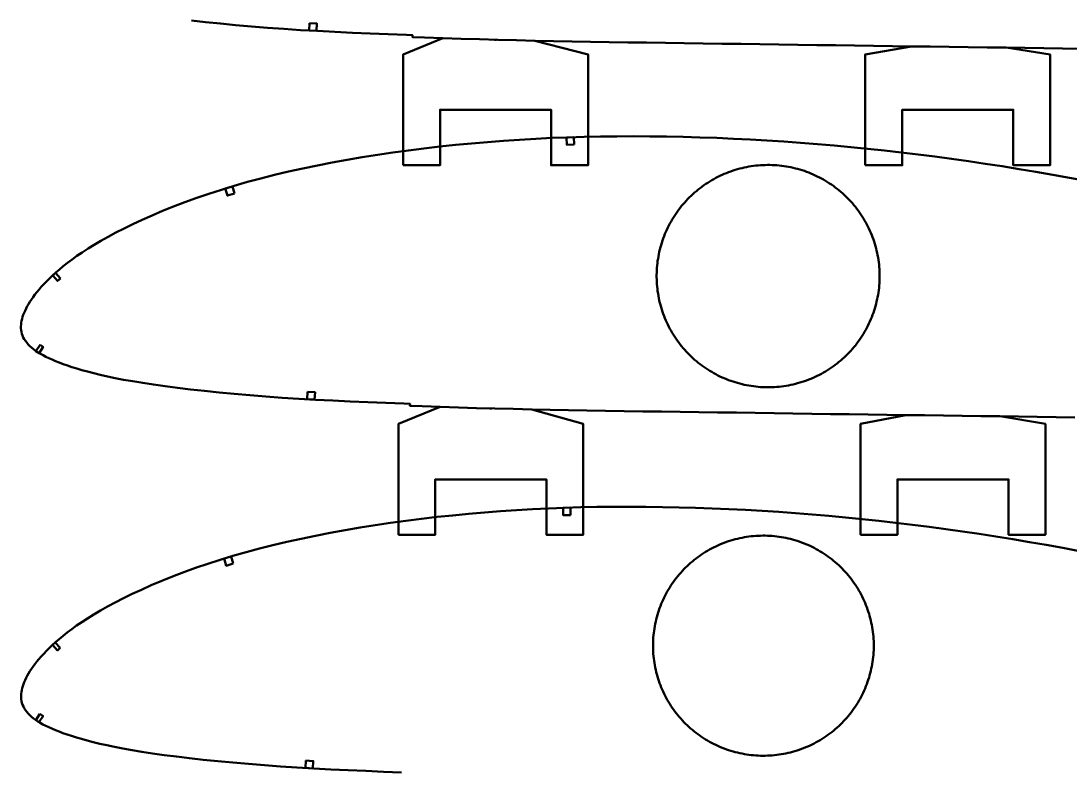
# Model space of a CAD drawing. Header units: metres. Extents: x -32 to 1074, y -15727 to -24.
# Drawn here: x -2 to 566, y -1968 to -1562 of the extents above; entities that cross this region are included whole.
import ezdxf

# ---------------------------------------------------------------- set-up
doc = ezdxf.new("R2010")
doc.units = ezdxf.units.M
doc.layers.add('Layer', color=7, linetype='Continuous', lineweight=50)

msp = doc.modelspace()

# ---------------------------------------------------------------- linework, layer by layer
at = {"layer": 'Layer', "color": 1}
for p, q in [((255, -1572.08), (255, -1572.58)), ((505, -1576), (505, -1576.5)), ((252.43, -1771.6), (252.43, -1772.1)), ((502.43, -1775.52), (502.43, -1776.02))]:
    msp.add_line(p, q, dxfattribs=at)
at = {"layer": 'Layer'}
for points in [[(90.53, -1561.69), (98.11, -1562.52), (106.08, -1563.32), (114.37, -1564.11), (122.89, -1564.87), (131.59, -1565.58), (140.43, -1566.23), (149.43, -1566.81), (158.63, -1567.33), (168, -1567.82), (177.5, -1568.27), (187.13, -1568.69), (196.88, -1569.09), (206.72, -1569.47), (210.03, -1569.59), (209.99, -1570.64), (216.58, -1570.89), (226.47, -1571.24), (236.37, -1571.57), (246.29, -1571.85), (256.26, -1572.12), (266.27, -1572.37), (276.3, -1572.61), (286.33, -1572.83), (296.34, -1573.03), (306.37, -1573.2), (316.45, -1573.35), (326.58, -1573.5), (336.72, -1573.65), (346.9, -1573.8), (357.08, -1573.95), (367.29, -1574.09), (377.52, -1574.23), (387.76, -1574.37), (398, -1574.51), (408.25, -1574.66), (418.49, -1574.81), (428.72, -1574.96), (438.96, -1575.09), (449.2, -1575.23), (459.44, -1575.36), (469.69, -1575.5), (479.93, -1575.65), (490.17, -1575.8), (500.41, -1575.94), (510.65, -1576.07), (520.89, -1576.2), (531.12, -1576.33), (541.33, -1576.47), (551.54, -1576.62), (561.75, -1576.78), (571.95, -1576.94)], [(90.53, -1561.69), (98.11, -1562.52), (106.08, -1563.32), (114.37, -1564.11), (122.89, -1564.87), (131.59, -1565.58), (140.43, -1566.23), (149.43, -1566.81), (158.63, -1567.33), (168, -1567.82), (177.5, -1568.27), (187.13, -1568.69), (196.88, -1569.09), (206.72, -1569.47), (210.03, -1569.59), (209.99, -1570.64), (216.58, -1570.89), (226.47, -1571.24), (236.37, -1571.57), (246.29, -1571.85), (256.26, -1572.12), (266.27, -1572.37), (276.3, -1572.61), (286.33, -1572.83), (296.34, -1573.03), (306.37, -1573.2), (316.45, -1573.35), (326.58, -1573.5), (336.72, -1573.65), (346.9, -1573.8), (357.08, -1573.95), (367.29, -1574.09), (377.52, -1574.23), (387.76, -1574.37), (398, -1574.51), (408.25, -1574.66), (418.49, -1574.81), (428.72, -1574.96), (438.96, -1575.09), (449.2, -1575.23), (459.44, -1575.36), (469.69, -1575.5), (479.93, -1575.65), (490.17, -1575.8), (500.41, -1575.94), (510.65, -1576.07), (520.89, -1576.2), (531.12, -1576.33), (541.33, -1576.47), (551.54, -1576.62), (561.75, -1576.78), (571.95, -1576.94)], [(154.31, -1563.08), (158.3, -1563.31), (158.08, -1567.3), (154.08, -1567.07), (154.31, -1563.08)], [(574.53, -1648.45), (565.47, -1646.77), (556.38, -1645.14), (547.28, -1643.56), (538.16, -1642.03), (529.05, -1640.56), (519.93, -1639.15), (510.82, -1637.8), (501.72, -1636.52), (492.63, -1635.29), (483.53, -1634.13), (474.45, -1633.03), (465.36, -1632), (456.28, -1631.03), (447.21, -1630.13), (438.13, -1629.29), (429.06, -1628.52), (419.99, -1627.81), (410.9, -1627.17), (401.82, -1626.6), (392.73, -1626.09), (383.66, -1625.64), (374.6, -1625.25), (365.54, -1624.94), (356.5, -1624.69), (347.48, -1624.51), (338.48, -1624.4), (329.51, -1624.34), (320.61, -1624.36), (311.76, -1624.46), (302.96, -1624.63), (294.19, -1624.9), (285.43, -1625.25), (276.68, -1625.68), (267.94, -1626.19), (259.24, -1626.77), (250.56, -1627.44), (241.91, -1628.18), (233.31, -1629), (224.76, -1629.91), (216.25, -1630.89), (207.81, -1631.96), (199.43, -1633.1), (191.12, -1634.34), (182.88, -1635.66), (174.71, -1637.08), (166.59, -1638.57), (158.57, -1640.13), (150.69, -1641.75), (142.98, -1643.45), (135.42, -1645.23), (128.02, -1647.1), (120.76, -1649.06), (113.65, -1651.11), (106.7, -1653.23), (99.91, -1655.43), (93.32, -1657.68), (86.93, -1660), (80.76, -1662.36), (74.82, -1664.74), (69.16, -1667.12), (63.79, -1669.48), (58.73, -1671.83), (53.97, -1674.15), (49.52, -1676.44), (45.35, -1678.7), (41.46, -1680.9), (37.85, -1683.04), (34.5, -1685.12), (31.39, -1687.14), (28.52, -1689.09), (25.87, -1690.99), (23.41, -1692.85), (21.14, -1694.65), (19.03, -1696.4), (17.07, -1698.09), (15.26, -1699.73), (13.58, -1701.32), (12.02, -1702.87), (10.58, -1704.38), (9.24, -1705.85), (8, -1707.28), (6.85, -1708.67), (5.8, -1710.03), (4.82, -1711.36), (3.91, -1712.67), (3.07, -1713.94), (2.3, -1715.15), (1.62, -1716.35), (1, -1717.56), (0.43, -1718.74), (-0.07, -1719.86), (-0.5, -1720.95), (-0.86, -1722.05), (-1.15, -1723.14), (-1.4, -1724.2), (-1.58, -1725.23), (-1.71, -1726.26), (-1.77, -1727.22), (-1.77, -1728.19), (-1.69, -1729.17), (-1.52, -1730.16), (-1.27, -1731.15), (-0.93, -1732.15), (-0.5, -1733.13), (0.01, -1734.1), (0.62, -1735.05), (1.33, -1735.99), (2.13, -1736.92), (3.01, -1737.83), (3.98, -1738.72), (5.03, -1739.59), (6.17, -1740.44), (7.4, -1741.26), (8.73, -1742.07), (10.16, -1742.86), (11.7, -1743.64), (13.34, -1744.42), (15.09, -1745.21), (16.95, -1746), (18.94, -1746.79), (21.06, -1747.6), (23.33, -1748.4), (25.77, -1749.21), (28.4, -1750.01), (31.23, -1750.83), (34.28, -1751.67), (37.59, -1752.53), (41.15, -1753.4), (45.01, -1754.28), (49.2, -1755.16), (53.75, -1756.04), (58.7, -1756.91), (64.08, -1757.79), (69.9, -1758.68), (76.16, -1759.57), (82.84, -1760.45), (89.96, -1761.29), (97.49, -1762.11), (105.41, -1762.91), (113.65, -1763.7), (122.12, -1764.45), (130.76, -1765.16), (139.54, -1765.8), (148.48, -1766.38), (157.63, -1766.89), (166.94, -1767.38), (176.38, -1767.83), (185.94, -1768.25), (195.63, -1768.64), (205.41, -1769.02), (208.7, -1769.14), (208.66, -1770.19), (215.2, -1770.44), (225.04, -1770.79), (234.87, -1771.11), (244.73, -1771.4), (254.63, -1771.66), (264.58, -1771.9), (274.55, -1772.14), (284.51, -1772.37), (294.46, -1772.57), (304.43, -1772.74), (314.44, -1772.89), (324.51, -1773.03), (334.59, -1773.18), (344.7, -1773.33), (354.82, -1773.48), (364.96, -1773.62), (375.13, -1773.76), (385.3, -1773.89), (395.48, -1774.03), (405.66, -1774.18), (415.84, -1774.33), (426.01, -1774.48), (436.18, -1774.62), (446.36, -1774.75), (456.53, -1774.88), (466.71, -1775.02), (476.89, -1775.17), (487.07, -1775.32), (497.24, -1775.45), (507.42, -1775.59), (517.59, -1775.71), (527.75, -1775.84), (537.9, -1775.98), (548.05, -1776.13), (558.19, -1776.29), (568.32, -1776.45)], [(574.53, -1648.45), (565.47, -1646.77), (556.38, -1645.14), (547.28, -1643.56), (538.16, -1642.03), (529.05, -1640.56), (519.93, -1639.15), (510.82, -1637.8), (501.72, -1636.52), (492.63, -1635.29), (483.53, -1634.13), (474.45, -1633.03), (465.36, -1632), (456.28, -1631.03), (447.21, -1630.13), (438.13, -1629.29), (429.06, -1628.52), (419.99, -1627.81), (410.9, -1627.17), (401.82, -1626.6), (392.73, -1626.09), (383.66, -1625.64), (374.6, -1625.25), (365.54, -1624.94), (356.5, -1624.69), (347.48, -1624.51), (338.48, -1624.4), (329.51, -1624.34), (320.61, -1624.36), (311.76, -1624.46), (302.96, -1624.63), (294.19, -1624.9), (285.43, -1625.25), (276.68, -1625.68), (267.94, -1626.19), (259.24, -1626.77), (250.56, -1627.44), (241.91, -1628.18), (233.31, -1629), (224.76, -1629.91), (216.25, -1630.89), (207.81, -1631.96), (199.43, -1633.1), (191.12, -1634.34), (182.88, -1635.66), (174.71, -1637.08), (166.59, -1638.57), (158.57, -1640.13), (150.69, -1641.75), (142.98, -1643.45), (135.42, -1645.23), (128.02, -1647.1), (120.76, -1649.06), (113.65, -1651.11), (106.7, -1653.23), (99.91, -1655.43), (93.32, -1657.68), (86.93, -1660), (80.76, -1662.36), (74.82, -1664.74), (69.16, -1667.12), (63.79, -1669.48), (58.73, -1671.83), (53.97, -1674.15), (49.52, -1676.44), (45.35, -1678.7), (41.46, -1680.9), (37.85, -1683.04), (34.5, -1685.12), (31.39, -1687.14), (28.52, -1689.09), (25.87, -1690.99), (23.41, -1692.85), (21.14, -1694.65), (19.03, -1696.4), (17.07, -1698.09), (15.26, -1699.73), (13.58, -1701.32), (12.02, -1702.87), (10.58, -1704.38), (9.24, -1705.85), (8, -1707.28), (6.85, -1708.67), (5.8, -1710.03), (4.82, -1711.36), (3.91, -1712.67), (3.07, -1713.94), (2.3, -1715.15), (1.62, -1716.35), (1, -1717.56), (0.43, -1718.74), (-0.07, -1719.86), (-0.5, -1720.95), (-0.86, -1722.05), (-1.15, -1723.14), (-1.4, -1724.2), (-1.58, -1725.23), (-1.71, -1726.26), (-1.77, -1727.22), (-1.77, -1728.19), (-1.69, -1729.17), (-1.52, -1730.16), (-1.27, -1731.15), (-0.93, -1732.15), (-0.5, -1733.13), (0.01, -1734.1), (0.62, -1735.05), (1.33, -1735.99), (2.13, -1736.92), (3.01, -1737.83), (3.98, -1738.72), (5.03, -1739.59), (6.17, -1740.44), (7.4, -1741.26), (8.73, -1742.07), (10.16, -1742.86), (11.7, -1743.64), (13.34, -1744.42), (15.09, -1745.21), (16.95, -1746), (18.94, -1746.79), (21.06, -1747.6), (23.33, -1748.4), (25.77, -1749.21), (28.4, -1750.01), (31.23, -1750.83), (34.28, -1751.67), (37.59, -1752.53), (41.15, -1753.4), (45.01, -1754.28), (49.2, -1755.16), (53.75, -1756.04), (58.7, -1756.91), (64.08, -1757.79), (69.9, -1758.68), (76.16, -1759.57), (82.84, -1760.45), (89.96, -1761.29), (97.49, -1762.11), (105.41, -1762.91), (113.65, -1763.7), (122.12, -1764.45), (130.76, -1765.16), (139.54, -1765.8), (148.48, -1766.38), (157.63, -1766.89), (166.94, -1767.38), (176.38, -1767.83), (185.94, -1768.25), (195.63, -1768.64), (205.41, -1769.02), (208.7, -1769.14), (208.66, -1770.19), (215.2, -1770.44), (225.04, -1770.79), (234.87, -1771.11), (244.73, -1771.4), (254.63, -1771.66), (264.58, -1771.9), (274.55, -1772.14), (284.51, -1772.37), (294.46, -1772.57), (304.43, -1772.74), (314.44, -1772.89), (324.51, -1773.03), (334.59, -1773.18), (344.7, -1773.33), (354.82, -1773.48), (364.96, -1773.62), (375.13, -1773.76), (385.3, -1773.89), (395.48, -1774.03), (405.66, -1774.18), (415.84, -1774.33), (426.01, -1774.48), (436.18, -1774.62), (446.36, -1774.75), (456.53, -1774.88), (466.71, -1775.02), (476.89, -1775.17), (487.07, -1775.32), (497.24, -1775.45), (507.42, -1775.59), (517.59, -1775.71), (527.75, -1775.84), (537.9, -1775.98), (548.05, -1776.13), (558.19, -1776.29), (568.32, -1776.45)], [(297.48, -1628.8), (293.48, -1628.92), (293.36, -1624.92), (297.36, -1624.8), (297.48, -1628.8)], [(113.77, -1655.25), (109.94, -1656.42), (108.77, -1652.6), (112.6, -1651.43), (113.77, -1655.25)], [(19.55, -1701.24), (18.07, -1702.58), (15.39, -1699.61), (16.87, -1698.27), (19.55, -1701.24)], [(8.54, -1737.21), (10.21, -1738.33), (7.98, -1741.65), (6.32, -1740.54), (8.54, -1737.21)], [(153.32, -1762.64), (157.32, -1762.87), (157.09, -1766.86), (153.1, -1766.64), (153.32, -1762.64)], [(570.87, -1848.79), (561.86, -1847.12), (552.83, -1845.5), (543.79, -1843.93), (534.73, -1842.41), (525.67, -1840.95), (516.62, -1839.55), (507.57, -1838.21), (498.52, -1836.93), (489.48, -1835.71), (480.45, -1834.56), (471.42, -1833.47), (462.4, -1832.44), (453.37, -1831.48), (444.36, -1830.58), (435.34, -1829.75), (426.32, -1828.98), (417.31, -1828.28), (408.28, -1827.65), (399.26, -1827.08), (390.23, -1826.57), (381.21, -1826.12), (372.21, -1825.74), (363.21, -1825.43), (354.23, -1825.18), (345.26, -1825), (336.32, -1824.89), (327.41, -1824.84), (318.56, -1824.85), (309.77, -1824.95), (301.03, -1825.12), (292.31, -1825.39), (283.61, -1825.74), (274.91, -1826.16), (266.24, -1826.67), (257.59, -1827.25), (248.96, -1827.91), (240.37, -1828.65), (231.82, -1829.47), (223.32, -1830.36), (214.88, -1831.34), (206.49, -1832.4), (198.16, -1833.54), (189.9, -1834.76), (181.72, -1836.08), (173.59, -1837.49), (165.53, -1838.97), (157.56, -1840.52), (149.73, -1842.13), (142.07, -1843.82), (134.56, -1845.59), (127.2, -1847.45), (119.99, -1849.4), (112.93, -1851.43), (106.02, -1853.54), (99.28, -1855.72), (92.73, -1857.96), (86.38, -1860.26), (80.24, -1862.61), (74.35, -1864.97), (68.72, -1867.33), (63.39, -1869.69), (58.36, -1872.02), (53.63, -1874.33), (49.2, -1876.6), (45.07, -1878.84), (41.21, -1881.03), (37.61, -1883.16), (34.28, -1885.23), (31.2, -1887.23), (28.34, -1889.17), (25.71, -1891.06), (23.27, -1892.9), (21.01, -1894.69), (18.91, -1896.43), (16.97, -1898.11), (15.17, -1899.74), (13.5, -1901.32), (11.95, -1902.86), (10.52, -1904.36), (9.19, -1905.82), (7.96, -1907.24), (6.82, -1908.62), (5.77, -1909.97), (4.8, -1911.29), (3.89, -1912.59), (3.06, -1913.86), (2.3, -1915.06), (1.62, -1916.25), (1, -1917.45), (0.44, -1918.63), (-0.07, -1919.74), (-0.49, -1920.82), (-0.84, -1921.91), (-1.14, -1922.99), (-1.38, -1924.04), (-1.56, -1925.07), (-1.68, -1926.09), (-1.75, -1927.04), (-1.75, -1928.01), (-1.67, -1928.98), (-1.5, -1929.96), (-1.25, -1930.95), (-0.91, -1931.94), (-0.49, -1932.92), (0.02, -1933.88), (0.63, -1934.82), (1.33, -1935.76), (2.12, -1936.68), (3, -1937.58), (3.96, -1938.47), (5, -1939.33), (6.13, -1940.17), (7.36, -1940.99), (8.68, -1941.79), (10.1, -1942.58), (11.62, -1943.36), (13.26, -1944.13), (14.99, -1944.91), (16.85, -1945.69), (18.83, -1946.49), (20.93, -1947.28), (23.19, -1948.08), (25.61, -1948.88), (28.22, -1949.69), (31.03, -1950.5), (34.07, -1951.33), (37.35, -1952.18), (40.89, -1953.05), (44.73, -1953.93), (48.89, -1954.8), (53.41, -1955.67), (58.33, -1956.54), (63.67, -1957.41), (69.46, -1958.3), (75.67, -1959.18), (82.32, -1960.05), (89.39, -1960.89), (96.87, -1961.71), (104.74, -1962.5), (112.92, -1963.28), (121.34, -1964.03), (129.92, -1964.73), (138.65, -1965.37), (147.54, -1965.94), (156.62, -1966.46), (165.87, -1966.94), (175.25, -1967.39), (184.76, -1967.8), (194.39, -1968.19), (204.11, -1968.57)], [(570.87, -1848.79), (561.86, -1847.12), (552.83, -1845.5), (543.79, -1843.93), (534.73, -1842.41), (525.67, -1840.95), (516.62, -1839.55), (507.57, -1838.21), (498.52, -1836.93), (489.48, -1835.71), (480.45, -1834.56), (471.42, -1833.47), (462.4, -1832.44), (453.37, -1831.48), (444.36, -1830.58), (435.34, -1829.75), (426.32, -1828.98), (417.31, -1828.28), (408.28, -1827.65), (399.26, -1827.08), (390.23, -1826.57), (381.21, -1826.12), (372.21, -1825.74), (363.21, -1825.43), (354.23, -1825.18), (345.26, -1825), (336.32, -1824.89), (327.41, -1824.84), (318.56, -1824.85), (309.77, -1824.95), (301.03, -1825.12), (292.31, -1825.39), (283.61, -1825.74), (274.91, -1826.16), (266.24, -1826.67), (257.59, -1827.25), (248.96, -1827.91), (240.37, -1828.65), (231.82, -1829.47), (223.32, -1830.36), (214.88, -1831.34), (206.49, -1832.4), (198.16, -1833.54), (189.9, -1834.76), (181.72, -1836.08), (173.59, -1837.49), (165.53, -1838.97), (157.56, -1840.52), (149.73, -1842.13), (142.07, -1843.82), (134.56, -1845.59), (127.2, -1847.45), (119.99, -1849.4), (112.93, -1851.43), (106.02, -1853.54), (99.28, -1855.72), (92.73, -1857.96), (86.38, -1860.26), (80.24, -1862.61), (74.35, -1864.97), (68.72, -1867.33), (63.39, -1869.69), (58.36, -1872.02), (53.63, -1874.33), (49.2, -1876.6), (45.07, -1878.84), (41.21, -1881.03), (37.61, -1883.16), (34.28, -1885.23), (31.2, -1887.23), (28.34, -1889.17), (25.71, -1891.06), (23.27, -1892.9), (21.01, -1894.69), (18.91, -1896.43), (16.97, -1898.11), (15.17, -1899.74), (13.5, -1901.32), (11.95, -1902.86), (10.52, -1904.36), (9.19, -1905.82), (7.96, -1907.24), (6.82, -1908.62), (5.77, -1909.97), (4.8, -1911.29), (3.89, -1912.59), (3.06, -1913.86), (2.3, -1915.06), (1.62, -1916.25), (1, -1917.45), (0.44, -1918.63), (-0.07, -1919.74), (-0.49, -1920.82), (-0.84, -1921.91), (-1.14, -1922.99), (-1.38, -1924.04), (-1.56, -1925.07), (-1.68, -1926.09), (-1.75, -1927.04), (-1.75, -1928.01), (-1.67, -1928.98), (-1.5, -1929.96), (-1.25, -1930.95), (-0.91, -1931.94), (-0.49, -1932.92), (0.02, -1933.88), (0.63, -1934.82), (1.33, -1935.76), (2.12, -1936.68), (3, -1937.58), (3.96, -1938.47), (5, -1939.33), (6.13, -1940.17), (7.36, -1940.99), (8.68, -1941.79), (10.1, -1942.58), (11.62, -1943.36), (13.26, -1944.13), (14.99, -1944.91), (16.85, -1945.69), (18.83, -1946.49), (20.93, -1947.28), (23.19, -1948.08), (25.61, -1948.88), (28.22, -1949.69), (31.03, -1950.5), (34.07, -1951.33), (37.35, -1952.18), (40.89, -1953.05), (44.73, -1953.93), (48.89, -1954.8), (53.41, -1955.67), (58.33, -1956.54), (63.67, -1957.41), (69.46, -1958.3), (75.67, -1959.18), (82.32, -1960.05), (89.39, -1960.89), (96.87, -1961.71), (104.74, -1962.5), (112.92, -1963.28), (121.34, -1964.03), (129.92, -1964.73), (138.65, -1965.37), (147.54, -1965.94), (156.62, -1966.46), (165.87, -1966.94), (175.25, -1967.39), (184.76, -1967.8), (194.39, -1968.19), (204.11, -1968.57)], [(295.6, -1829.29), (291.6, -1829.41), (291.48, -1825.41), (295.48, -1825.29), (295.6, -1829.29)], [(113.06, -1855.57), (109.24, -1856.74), (108.07, -1852.91), (111.89, -1851.74), (113.06, -1855.57)], [(19.46, -1901.25), (17.98, -1902.59), (15.29, -1899.63), (16.77, -1898.28), (19.46, -1901.25)], [(8.5, -1936.94), (10.16, -1938.06), (7.94, -1941.38), (6.28, -1940.27), (8.5, -1936.94)], [(152.33, -1962.21), (156.33, -1962.44), (156.1, -1966.43), (152.11, -1966.2), (152.33, -1962.21)]]:
    msp.add_lwpolyline(points, dxfattribs=at)
at = {"layer": 'Layer', "color": 1}
for points in [[(205, -1640), (205, -1580), (226.47, -1571.24), (236.37, -1571.57), (246.29, -1571.85), (256.26, -1572.12), (266.27, -1572.37), (276.3, -1572.61), (305, -1580), (305, -1640), (285.05, -1640), (285.05, -1610), (224.95, -1610), (224.95, -1640)], [(455, -1640), (455, -1580), (479.93, -1575.65), (490.17, -1575.8), (500.41, -1575.94), (510.65, -1576.07), (520.89, -1576.2), (531.12, -1576.33), (555, -1580), (555, -1640), (535.05, -1640), (535.05, -1610), (474.95, -1610), (474.95, -1640)], [(202.43, -1840), (202.43, -1780), (225.04, -1770.79), (234.87, -1771.11), (244.73, -1771.4), (254.63, -1771.66), (264.58, -1771.9), (274.55, -1772.14), (302.43, -1780), (302.43, -1840), (282.48, -1840), (282.48, -1810), (222.38, -1810), (222.38, -1840)], [(452.43, -1840), (452.43, -1780), (476.89, -1775.17), (487.07, -1775.32), (497.24, -1775.45), (507.42, -1775.59), (517.59, -1775.71), (527.75, -1775.84), (552.43, -1780), (552.43, -1840), (532.48, -1840), (532.48, -1810), (472.38, -1810), (472.38, -1840)]]:
    msp.add_lwpolyline(points, close=True, dxfattribs=at)
at = {"layer": 'Layer'}
for points in [[(462.76, -1700), (462.74, -1698.74), (462.7, -1697.47), (462.64, -1696.21), (462.54, -1694.95), (462.42, -1693.69), (462.28, -1692.44), (462.1, -1691.18), (461.91, -1689.93), (461.68, -1688.69), (461.43, -1687.45), (461.15, -1686.22), (460.85, -1684.99), (460.52, -1683.77), (460.16, -1682.56), (459.78, -1681.35), (459.38, -1680.15), (458.95, -1678.96), (458.49, -1677.78), (458.01, -1676.62), (457.51, -1675.46), (456.98, -1674.31), (456.42, -1673.17), (455.85, -1672.04), (455.25, -1670.93), (454.62, -1669.83), (453.97, -1668.74), (453.3, -1667.67), (452.61, -1666.61), (451.9, -1665.57), (451.16, -1664.54), (450.4, -1663.53), (449.62, -1662.53), (448.82, -1661.55), (448, -1660.59), (447.16, -1659.64), (446.3, -1658.71), (445.42, -1657.8), (444.52, -1656.91), (443.61, -1656.04), (442.67, -1655.18), (441.72, -1654.35), (440.75, -1653.54), (439.76, -1652.74), (438.76, -1651.97), (437.74, -1651.22), (436.7, -1650.49), (435.65, -1649.79), (434.58, -1649.1), (433.51, -1648.44), (432.41, -1647.8), (431.31, -1647.18), (430.19, -1646.59), (429.05, -1646.02), (427.91, -1645.47), (426.76, -1644.95), (425.59, -1644.45), (424.42, -1643.98), (423.23, -1643.53), (422.04, -1643.11), (420.83, -1642.71), (419.62, -1642.34), (418.4, -1641.99), (417.18, -1641.67), (415.95, -1641.37), (414.71, -1641.1), (413.46, -1640.86), (412.21, -1640.64), (410.96, -1640.45), (409.71, -1640.28), (408.45, -1640.14), (407.18, -1640.03), (405.92, -1639.95), (404.65, -1639.89), (403.38, -1639.85), (402.12, -1639.85), (400.85, -1639.87), (399.58, -1639.91), (398.32, -1639.99), (397.05, -1640.08), (395.79, -1640.21), (394.53, -1640.36), (393.28, -1640.54), (392.03, -1640.75), (390.78, -1640.98), (389.54, -1641.24), (388.31, -1641.52), (387.08, -1641.83), (385.85, -1642.16), (384.64, -1642.52), (383.43, -1642.91), (382.23, -1643.32), (381.04, -1643.75), (379.86, -1644.21), (378.69, -1644.7), (377.53, -1645.21), (376.38, -1645.74), (375.25, -1646.3), (374.12, -1646.88), (373.01, -1647.49), (371.91, -1648.12), (370.82, -1648.77), (369.75, -1649.44), (368.69, -1650.14), (367.65, -1650.86), (366.62, -1651.59), (365.61, -1652.36), (364.61, -1653.14), (363.63, -1653.94), (362.67, -1654.76), (361.73, -1655.61), (360.8, -1656.47), (359.89, -1657.35), (359, -1658.25), (358.13, -1659.17), (357.28, -1660.11), (356.45, -1661.06), (355.64, -1662.04), (354.85, -1663.03), (354.08, -1664.03), (353.34, -1665.05), (352.61, -1666.09), (351.91, -1667.14), (351.23, -1668.21), (350.57, -1669.29), (349.93, -1670.38), (349.32, -1671.49), (348.73, -1672.61), (348.16, -1673.74), (347.62, -1674.88), (347.11, -1676.03), (346.61, -1677.2), (346.15, -1678.37), (345.7, -1679.56), (345.28, -1680.75), (344.89, -1681.95), (344.52, -1683.16), (344.18, -1684.38), (343.87, -1685.6), (343.57, -1686.83), (343.31, -1688.07), (343.07, -1689.31), (342.86, -1690.56), (342.67, -1691.81), (342.51, -1693.06), (342.38, -1694.32), (342.28, -1695.58), (342.2, -1696.84), (342.14, -1698.1), (342.12, -1699.37), (342.12, -1700.63), (342.14, -1701.9), (342.2, -1703.16), (342.28, -1704.42), (342.38, -1705.68), (342.51, -1706.94), (342.67, -1708.19), (342.86, -1709.44), (343.07, -1710.69), (343.31, -1711.93), (343.57, -1713.17), (343.87, -1714.4), (344.18, -1715.62), (344.52, -1716.84), (344.89, -1718.05), (345.28, -1719.25), (345.7, -1720.44), (346.15, -1721.63), (346.61, -1722.8), (347.11, -1723.97), (347.62, -1725.12), (348.16, -1726.26), (348.73, -1727.39), (349.32, -1728.51), (349.93, -1729.62), (350.57, -1730.71), (351.23, -1731.79), (351.91, -1732.86), (352.61, -1733.91), (353.34, -1734.95), (354.08, -1735.97), (354.85, -1736.97), (355.64, -1737.96), (356.45, -1738.94), (357.28, -1739.89), (358.13, -1740.83), (359, -1741.75), (359.89, -1742.65), (360.8, -1743.53), (361.73, -1744.39), (362.67, -1745.24), (363.63, -1746.06), (364.61, -1746.86), (365.61, -1747.64), (366.62, -1748.41), (367.65, -1749.14), (368.69, -1749.86), (369.75, -1750.56), (370.82, -1751.23), (371.91, -1751.88), (373.01, -1752.51), (374.12, -1753.12), (375.25, -1753.7), (376.38, -1754.26), (377.53, -1754.79), (378.69, -1755.3), (379.86, -1755.79), (381.04, -1756.25), (382.23, -1756.68), (383.43, -1757.09), (384.64, -1757.48), (385.85, -1757.84), (387.08, -1758.17), (388.31, -1758.48), (389.54, -1758.76), (390.78, -1759.02), (392.03, -1759.25), (393.28, -1759.46), (394.53, -1759.64), (395.79, -1759.79), (397.05, -1759.92), (398.32, -1760.01), (399.58, -1760.09), (400.85, -1760.13), (402.12, -1760.15), (403.38, -1760.15), (404.65, -1760.11), (405.92, -1760.05), (407.18, -1759.97), (408.45, -1759.86), (409.71, -1759.72), (410.96, -1759.55), (412.21, -1759.36), (413.46, -1759.14), (414.71, -1758.9), (415.95, -1758.63), (417.18, -1758.33), (418.4, -1758.01), (419.62, -1757.66), (420.83, -1757.29), (422.04, -1756.89), (423.23, -1756.47), (424.42, -1756.02), (425.59, -1755.55), (426.76, -1755.05), (427.91, -1754.53), (429.05, -1753.98), (430.19, -1753.41), (431.31, -1752.82), (432.41, -1752.2), (433.51, -1751.56), (434.58, -1750.9), (435.65, -1750.21), (436.7, -1749.51), (437.74, -1748.78), (438.76, -1748.03), (439.76, -1747.26), (440.75, -1746.46), (441.72, -1745.65), (442.67, -1744.82), (443.61, -1743.96), (444.52, -1743.09), (445.42, -1742.2), (446.3, -1741.29), (447.16, -1740.36), (448, -1739.41), (448.82, -1738.45), (449.62, -1737.47), (450.4, -1736.47), (451.16, -1735.46), (451.9, -1734.43), (452.61, -1733.39), (453.3, -1732.33), (453.97, -1731.26), (454.62, -1730.17), (455.25, -1729.07), (455.85, -1727.96), (456.42, -1726.83), (456.98, -1725.69), (457.51, -1724.54), (458.01, -1723.38), (458.49, -1722.22), (458.95, -1721.04), (459.38, -1719.85), (459.78, -1718.65), (460.16, -1717.44), (460.52, -1716.23), (460.85, -1715.01), (461.15, -1713.78), (461.43, -1712.55), (461.68, -1711.31), (461.91, -1710.07), (462.1, -1708.82), (462.28, -1707.56), (462.42, -1706.31), (462.54, -1705.05), (462.64, -1703.79), (462.7, -1702.53), (462.74, -1701.26), (462.76, -1700)], [(459.58, -1900), (459.56, -1898.75), (459.53, -1897.5), (459.46, -1896.25), (459.37, -1895), (459.25, -1893.75), (459.1, -1892.51), (458.93, -1891.27), (458.74, -1890.04), (458.51, -1888.8), (458.26, -1887.58), (457.99, -1886.36), (457.69, -1885.14), (457.36, -1883.93), (457.01, -1882.73), (456.64, -1881.54), (456.23, -1880.35), (455.81, -1879.17), (455.36, -1878.01), (454.88, -1876.85), (454.38, -1875.7), (453.86, -1874.56), (453.31, -1873.44), (452.74, -1872.32), (452.14, -1871.22), (451.53, -1870.13), (450.89, -1869.06), (450.22, -1867.99), (449.54, -1866.95), (448.83, -1865.91), (448.1, -1864.89), (447.35, -1863.89), (446.58, -1862.9), (445.79, -1861.93), (444.98, -1860.98), (444.14, -1860.04), (443.29, -1859.12), (442.42, -1858.22), (441.53, -1857.34), (440.62, -1856.48), (439.7, -1855.63), (438.75, -1854.81), (437.79, -1854), (436.82, -1853.22), (435.82, -1852.45), (434.81, -1851.71), (433.79, -1850.99), (432.75, -1850.29), (431.69, -1849.61), (430.62, -1848.95), (429.54, -1848.32), (428.45, -1847.71), (427.34, -1847.12), (426.22, -1846.56), (425.09, -1846.02), (423.94, -1845.5), (422.79, -1845.01), (421.63, -1844.54), (420.45, -1844.1), (419.27, -1843.68), (418.08, -1843.28), (416.88, -1842.91), (415.68, -1842.57), (414.46, -1842.25), (413.24, -1841.96), (412.02, -1841.69), (410.79, -1841.45), (409.55, -1841.23), (408.31, -1841.04), (407.07, -1840.88), (405.82, -1840.74), (404.57, -1840.63), (403.32, -1840.54), (402.06, -1840.49), (400.81, -1840.45), (399.55, -1840.45), (398.3, -1840.47), (397.05, -1840.51), (395.79, -1840.58), (394.54, -1840.68), (393.29, -1840.81), (392.05, -1840.96), (390.81, -1841.13), (389.57, -1841.34), (388.34, -1841.57), (387.11, -1841.82), (385.88, -1842.1), (384.67, -1842.41), (383.46, -1842.74), (382.25, -1843.1), (381.06, -1843.48), (379.87, -1843.88), (378.7, -1844.32), (377.53, -1844.77), (376.37, -1845.25), (375.22, -1845.76), (374.08, -1846.28), (372.96, -1846.84), (371.84, -1847.41), (370.74, -1848.01), (369.65, -1848.63), (368.58, -1849.28), (367.52, -1849.95), (366.47, -1850.63), (365.44, -1851.35), (364.42, -1852.08), (363.42, -1852.83), (362.43, -1853.61), (361.46, -1854.4), (360.51, -1855.22), (359.57, -1856.05), (358.66, -1856.9), (357.76, -1857.78), (356.88, -1858.67), (356.02, -1859.58), (355.18, -1860.51), (354.35, -1861.45), (353.55, -1862.42), (352.77, -1863.39), (352.01, -1864.39), (351.27, -1865.4), (350.55, -1866.43), (349.85, -1867.47), (349.18, -1868.52), (348.53, -1869.59), (347.9, -1870.68), (347.29, -1871.77), (346.71, -1872.88), (346.15, -1874), (345.61, -1875.13), (345.1, -1876.27), (344.61, -1877.43), (344.15, -1878.59), (343.71, -1879.76), (343.3, -1880.94), (342.91, -1882.13), (342.55, -1883.33), (342.21, -1884.54), (341.89, -1885.75), (341.61, -1886.97), (341.34, -1888.19), (341.11, -1889.42), (340.9, -1890.65), (340.72, -1891.89), (340.56, -1893.13), (340.43, -1894.38), (340.32, -1895.62), (340.24, -1896.87), (340.19, -1898.12), (340.16, -1899.37), (340.16, -1900.63), (340.19, -1901.88), (340.24, -1903.13), (340.32, -1904.38), (340.43, -1905.62), (340.56, -1906.87), (340.72, -1908.11), (340.9, -1909.35), (341.11, -1910.58), (341.34, -1911.81), (341.61, -1913.03), (341.89, -1914.25), (342.21, -1915.46), (342.55, -1916.67), (342.91, -1917.87), (343.3, -1919.06), (343.71, -1920.24), (344.15, -1921.41), (344.61, -1922.57), (345.1, -1923.73), (345.61, -1924.87), (346.15, -1926), (346.71, -1927.12), (347.29, -1928.23), (347.9, -1929.32), (348.53, -1930.41), (349.18, -1931.48), (349.85, -1932.53), (350.55, -1933.57), (351.27, -1934.6), (352.01, -1935.61), (352.77, -1936.61), (353.55, -1937.58), (354.35, -1938.55), (355.18, -1939.49), (356.02, -1940.42), (356.88, -1941.33), (357.76, -1942.22), (358.66, -1943.1), (359.57, -1943.95), (360.51, -1944.78), (361.46, -1945.6), (362.43, -1946.39), (363.42, -1947.17), (364.42, -1947.92), (365.44, -1948.65), (366.47, -1949.37), (367.52, -1950.05), (368.58, -1950.72), (369.65, -1951.37), (370.74, -1951.99), (371.84, -1952.59), (372.96, -1953.16), (374.08, -1953.72), (375.22, -1954.24), (376.37, -1954.75), (377.53, -1955.23), (378.7, -1955.68), (379.87, -1956.12), (381.06, -1956.52), (382.25, -1956.9), (383.46, -1957.26), (384.67, -1957.59), (385.88, -1957.9), (387.11, -1958.18), (388.34, -1958.43), (389.57, -1958.66), (390.81, -1958.87), (392.05, -1959.04), (393.29, -1959.19), (394.54, -1959.32), (395.79, -1959.42), (397.05, -1959.49), (398.3, -1959.53), (399.55, -1959.55), (400.81, -1959.55), (402.06, -1959.51), (403.32, -1959.46), (404.57, -1959.37), (405.82, -1959.26), (407.07, -1959.12), (408.31, -1958.96), (409.55, -1958.77), (410.79, -1958.55), (412.02, -1958.31), (413.24, -1958.04), (414.46, -1957.75), (415.68, -1957.43), (416.88, -1957.09), (418.08, -1956.72), (419.27, -1956.32), (420.45, -1955.9), (421.63, -1955.46), (422.79, -1954.99), (423.94, -1954.5), (425.09, -1953.98), (426.22, -1953.44), (427.34, -1952.88), (428.45, -1952.29), (429.54, -1951.68), (430.62, -1951.05), (431.69, -1950.39), (432.75, -1949.71), (433.79, -1949.01), (434.81, -1948.29), (435.82, -1947.55), (436.82, -1946.78), (437.79, -1946), (438.75, -1945.19), (439.7, -1944.37), (440.62, -1943.52), (441.53, -1942.66), (442.42, -1941.78), (443.29, -1940.88), (444.14, -1939.96), (444.98, -1939.02), (445.79, -1938.07), (446.58, -1937.1), (447.35, -1936.11), (448.1, -1935.11), (448.83, -1934.09), (449.54, -1933.05), (450.22, -1932.01), (450.89, -1930.94), (451.53, -1929.87), (452.14, -1928.78), (452.74, -1927.68), (453.31, -1926.56), (453.86, -1925.44), (454.38, -1924.3), (454.88, -1923.15), (455.36, -1921.99), (455.81, -1920.83), (456.23, -1919.65), (456.64, -1918.46), (457.01, -1917.27), (457.36, -1916.07), (457.69, -1914.86), (457.99, -1913.64), (458.26, -1912.42), (458.51, -1911.2), (458.74, -1909.96), (458.93, -1908.73), (459.1, -1907.49), (459.25, -1906.25), (459.37, -1905), (459.46, -1903.75), (459.53, -1902.5), (459.56, -1901.25), (459.58, -1900)]]:
    msp.add_lwpolyline(points, close=True, dxfattribs=at)

doc.saveas('drawing.dxf')
